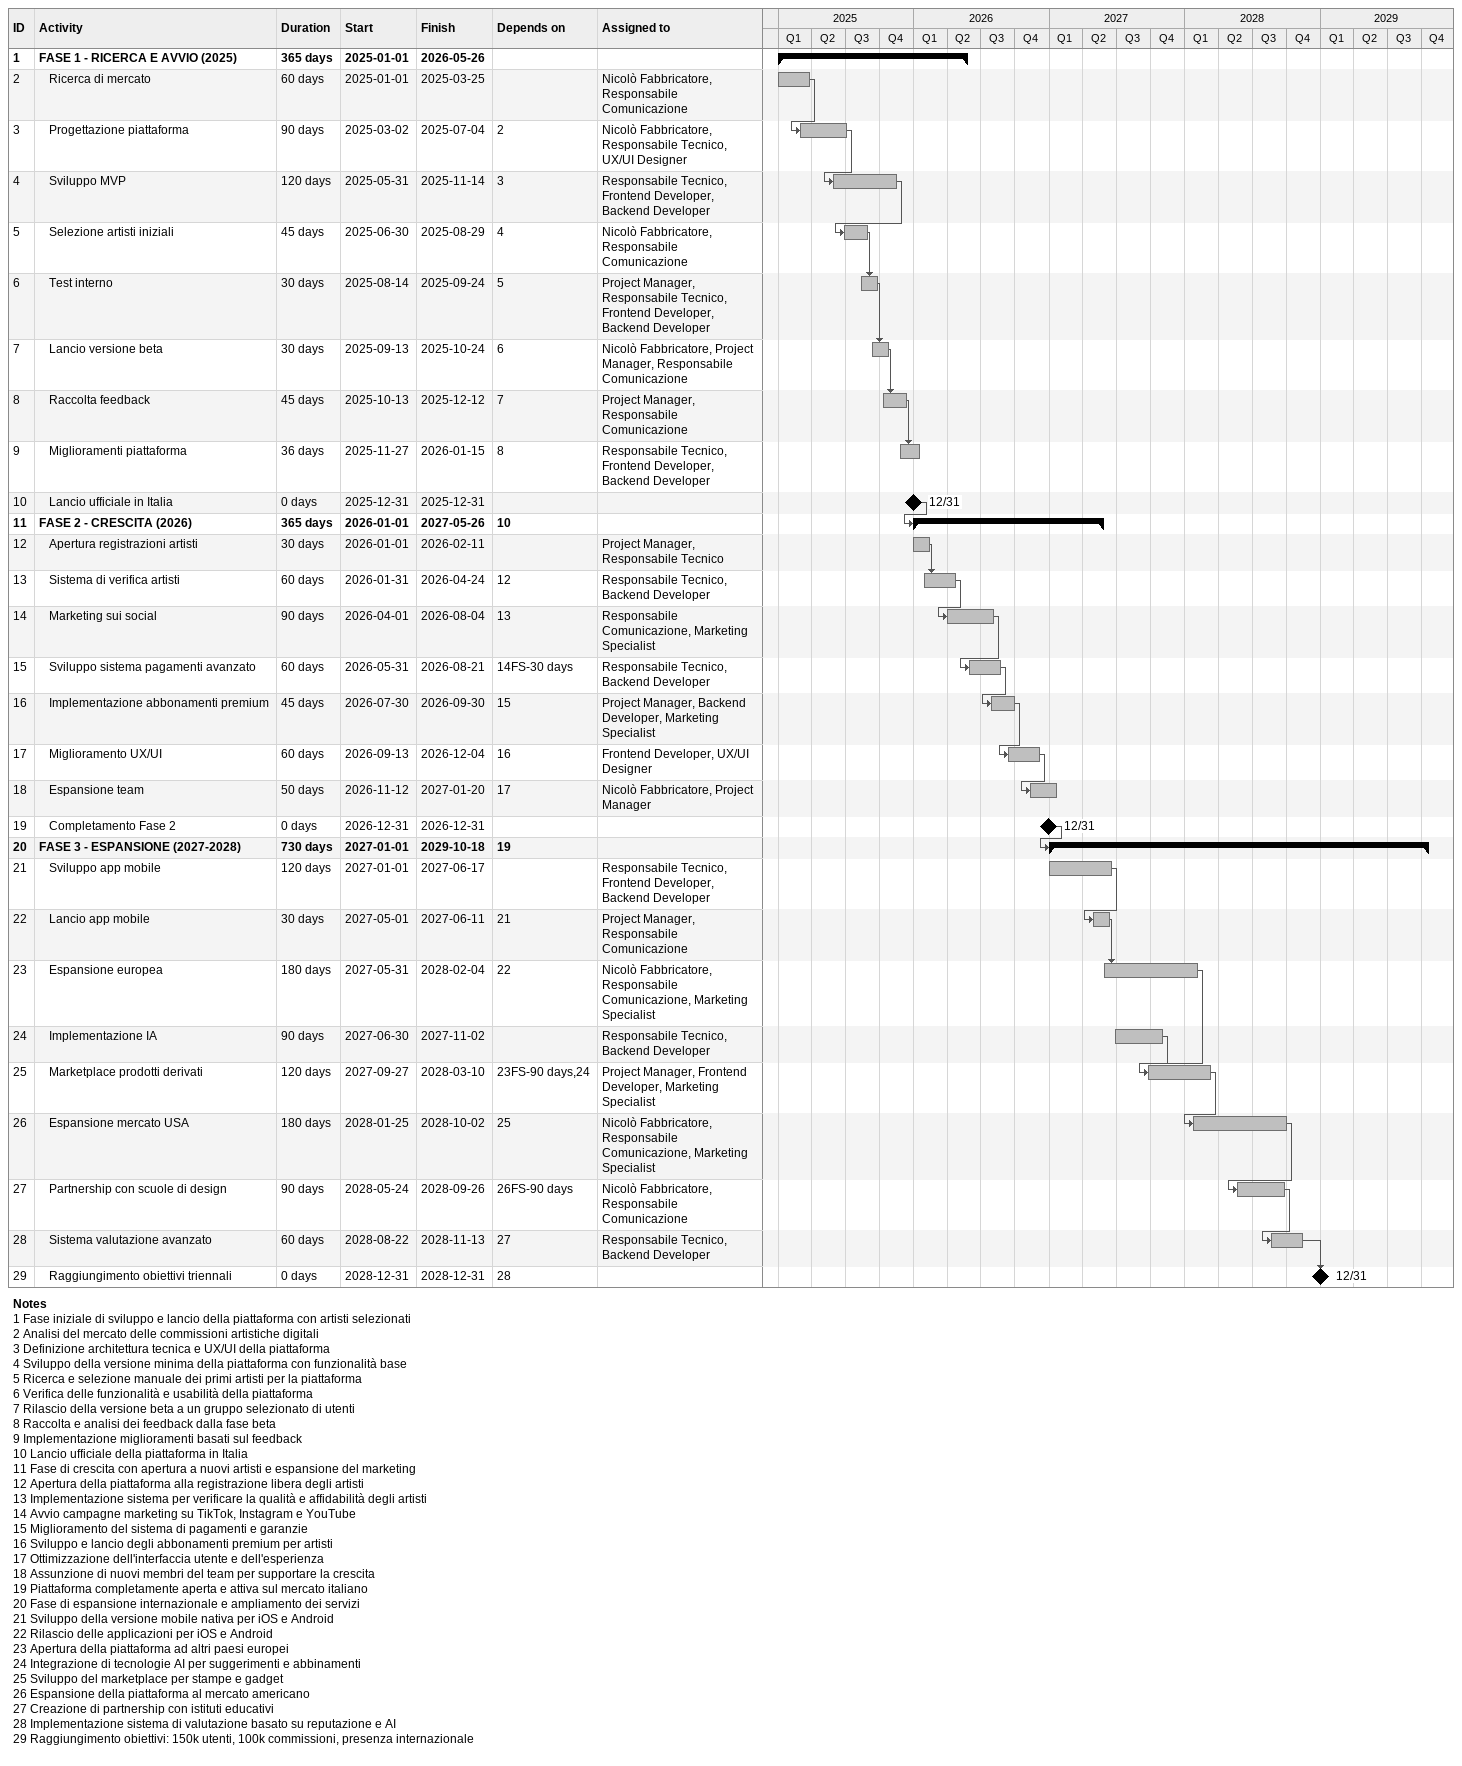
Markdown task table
| ID | Level | Task | Duration | Start | Finish | Predecessors | Resources |
|---|---|---|---|---|---|---|---|
| 1 | 1 | **FASE 1 - RICERCA E AVVIO (2025)** | 365d | 2025-01-01 | 2026-05-26 |  |  |
| 2 | 2 | Ricerca di mercato | 60d | 2025-01-01 | 2025-03-25 |  | Nicolò Fabbricatore, Responsabile Comunicazione |
| 3 | 2 | Progettazione piattaforma | 90d | 2025-03-02 | 2025-07-04 | 2 | Nicolò Fabbricatore, Responsabile Tecnico, UX/UI Designer |
| 4 | 2 | Sviluppo MVP | 120d | 2025-05-31 | 2025-11-14 | 3 | Responsabile Tecnico, Frontend Developer, Backend Developer |
| 5 | 2 | Selezione artisti iniziali | 45d | 2025-06-30 | 2025-08-29 | 4 | Nicolò Fabbricatore, Responsabile Comunicazione |
| 6 | 2 | Test interno | 30d | 2025-08-14 | 2025-09-24 | 5 | Project Manager, Responsabile Tecnico, Frontend Developer, Backend Developer |
| 7 | 2 | Lancio versione beta | 30d | 2025-09-13 | 2025-10-24 | 6 | Nicolò Fabbricatore, Project Manager, Responsabile Comunicazione |
| 8 | 2 | Raccolta feedback | 45d | 2025-10-13 | 2025-12-12 | 7 | Project Manager, Responsabile Comunicazione |
| 9 | 2 | Miglioramenti piattaforma | 36d | 2025-11-27 | 2026-01-15 | 8 | Responsabile Tecnico, Frontend Developer, Backend Developer |
| 10 | 2 | Lancio ufficiale in Italia | 0d | 2025-12-31 | 2025-12-31 |  |  |
| 11 | 1 | **FASE 2 - CRESCITA (2026)** | 365d | 2026-01-01 | 2027-05-26 | 10 |  |
| 12 | 2 | Apertura registrazioni artisti | 30d | 2026-01-01 | 2026-02-11 |  | Project Manager, Responsabile Tecnico |
| 13 | 2 | Sistema di verifica artisti | 60d | 2026-01-31 | 2026-04-24 | 12 | Responsabile Tecnico, Backend Developer |
| 14 | 2 | Marketing sui social | 90d | 2026-04-01 | 2026-08-04 | 13 | Responsabile Comunicazione, Marketing Specialist |
| 15 | 2 | Sviluppo sistema pagamenti avanzato | 60d | 2026-05-31 | 2026-08-21 | 14FS-30d | Responsabile Tecnico, Backend Developer |
| 16 | 2 | Implementazione abbonamenti premium | 45d | 2026-07-30 | 2026-09-30 | 15 | Project Manager, Backend Developer, Marketing Specialist |
| 17 | 2 | Miglioramento UX/UI | 60d | 2026-09-13 | 2026-12-04 | 16 | Frontend Developer, UX/UI Designer |
| 18 | 2 | Espansione team | 50d | 2026-11-12 | 2027-01-20 | 17 | Nicolò Fabbricatore, Project Manager |
| 19 | 2 | Completamento Fase 2 | 0d | 2026-12-31 | 2026-12-31 |  |  |
| 20 | 1 | **FASE 3 - ESPANSIONE (2027-2028)** | 730d | 2027-01-01 | 2029-10-18 | 19 |  |
| 21 | 2 | Sviluppo app mobile | 120d | 2027-01-01 | 2027-06-17 |  | Responsabile Tecnico, Frontend Developer, Backend Developer |
| 22 | 2 | Lancio app mobile | 30d | 2027-05-01 | 2027-06-11 | 21 | Project Manager, Responsabile Comunicazione |
| 23 | 2 | Espansione europea | 180d | 2027-05-31 | 2028-02-04 | 22 | Nicolò Fabbricatore, Responsabile Comunicazione, Marketing Specialist |
| 24 | 2 | Implementazione IA | 90d | 2027-06-30 | 2027-11-02 |  | Responsabile Tecnico, Backend Developer |
| 25 | 2 | Marketplace prodotti derivati | 120d | 2027-09-27 | 2028-03-10 | 23FS-90d, 24 | Project Manager, Frontend Developer, Marketing Specialist |
| 26 | 2 | Espansione mercato USA | 180d | 2028-01-25 | 2028-10-02 | 25 | Nicolò Fabbricatore, Responsabile Comunicazione, Marketing Specialist |
| 27 | 2 | Partnership con scuole di design | 90d | 2028-05-24 | 2028-09-26 | 26FS-90d | Nicolò Fabbricatore, Responsabile Comunicazione |
| 28 | 2 | Sistema valutazione avanzato | 60d | 2028-08-22 | 2028-11-13 | 27 | Responsabile Tecnico, Backend Developer |
| 29 | 2 | Raggiungimento obiettivi triennali | 0d | 2028-12-31 | 2028-12-31 | 28 |  |

Notes
- 1: Fase iniziale di sviluppo e lancio della piattaforma con artisti selezionati
- 2: Analisi del mercato delle commissioni artistiche digitali
- 3: Definizione architettura tecnica e UX/UI della piattaforma
- 4: Sviluppo della versione minima della piattaforma con funzionalità base
- 5: Ricerca e selezione manuale dei primi artisti per la piattaforma
- 6: Verifica delle funzionalità e usabilità della piattaforma
- 7: Rilascio della versione beta a un gruppo selezionato di utenti
- 8: Raccolta e analisi dei feedback dalla fase beta
- 9: Implementazione miglioramenti basati sul feedback
- 10: Lancio ufficiale della piattaforma in Italia
- 11: Fase di crescita con apertura a nuovi artisti e espansione del marketing
- 12: Apertura della piattaforma alla registrazione libera degli artisti
- 13: Implementazione sistema per verificare la qualità e affidabilità degli artisti
- 14: Avvio campagne marketing su TikTok, Instagram e YouTube
- 15: Miglioramento del sistema di pagamenti e garanzie
- 16: Sviluppo e lancio degli abbonamenti premium per artisti
- 17: Ottimizzazione dell'interfaccia utente e dell'esperienza
- 18: Assunzione di nuovi membri del team per supportare la crescita
- 19: Piattaforma completamente aperta e attiva sul mercato italiano
- 20: Fase di espansione internazionale e ampliamento dei servizi
- 21: Sviluppo della versione mobile nativa per iOS e Android
- 22: Rilascio delle applicazioni per iOS e Android
- 23: Apertura della piattaforma ad altri paesi europei
- 24: Integrazione di tecnologie AI per suggerimenti e abbinamenti
- 25: Sviluppo del marketplace per stampe e gadget
- 26: Espansione della piattaforma al mercato americano
- 27: Creazione di partnership con istituti educativi
- 28: Implementazione sistema di valutazione basato su reputazione e AI
- 29: Raggiungimento obiettivi: 150k utenti, 100k commissioni, presenza internazionale
